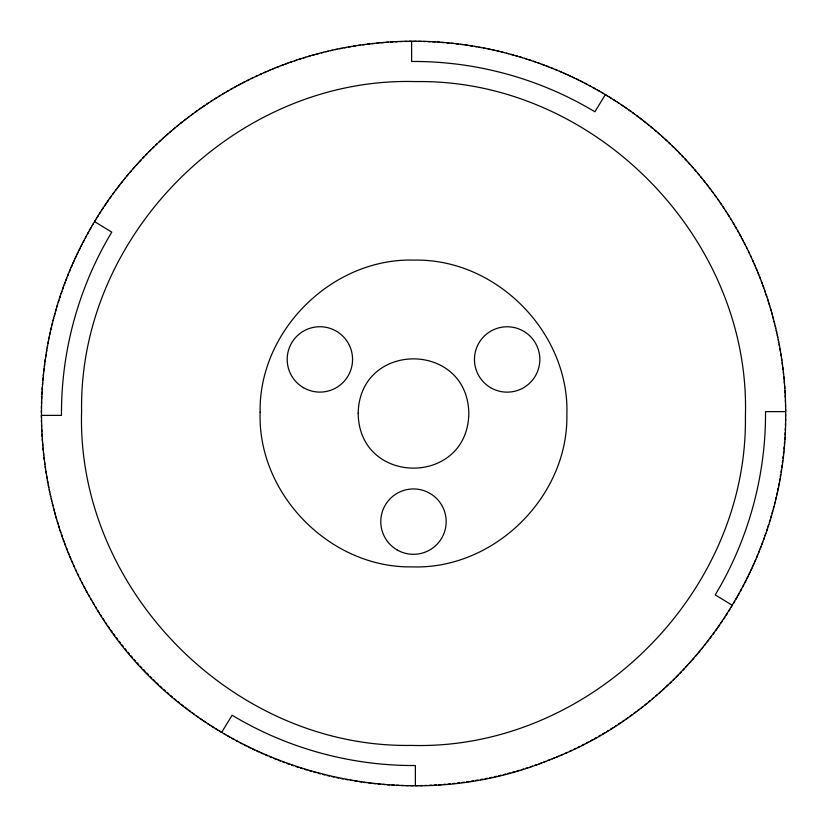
<?xml version="1.0" encoding="UTF-8"?>
<svg xmlns="http://www.w3.org/2000/svg" width="827" height="827" viewBox="0 0 827 827"><rect width="100%" height="100%" fill="white"/><g stroke="black" fill="none" stroke-linecap="round" stroke-linejoin="round"><path stroke-width="1.24" d="M41.35 413.045L41.36 410.709M785.64 416.291C786.518 330.087 756.136 244.017 701.265 177.505C623.641 81.335 495.828 29.172 373.08 43.552C251.697 55.874 139.443 132.537 83.713 241.05C24.045 352.891 27.911 495.146 93.554 603.586C181.526 758.555 385.951 827.641 550.069 759.682C689.532 706.744 787.397 563.115 785.65 413.955M41.391 408.362L41.422 406.026M785.578 420.974L785.609 418.638M41.484 403.69L41.546 401.353M785.454 425.647L785.516 423.31M41.629 399.017L41.732 396.681M785.268 430.319L785.371 427.983M41.846 394.345L41.97 392.008M785.03 434.992L785.154 432.655M42.115 389.672L42.27 387.346M784.73 439.654L784.885 437.328M42.446 385.01L42.632 382.684M784.368 444.316L784.554 441.99M42.828 380.348L43.045 378.022M783.955 448.978L784.172 446.652M43.273 375.696L43.521 373.37M783.479 453.63L783.727 451.304M43.779 371.044L44.058 368.728M782.942 458.272L783.221 455.956M44.348 366.402L44.648 364.087M782.352 462.913L782.652 460.598M44.968 361.771L45.299 359.456M781.701 467.544L782.032 465.229M45.64 357.14L46.002 354.835M780.998 472.165L781.36 469.86M46.384 352.529L46.767 350.224M780.233 476.776L780.616 474.471M47.18 347.919L47.594 345.614M779.406 481.386L779.82 479.081M48.028 343.319L48.483 341.024M778.517 485.976L778.972 483.681M48.938 338.729L49.413 336.444M777.587 490.556L778.062 488.271M49.909 334.16L50.416 331.875M776.584 495.125L777.091 492.84M50.933 329.591L51.47 327.316M775.53 499.684L776.067 497.409M52.018 325.042L52.577 322.778M774.423 504.222L774.982 501.958M53.155 320.504L53.745 318.25M773.255 508.75L773.845 506.496M54.355 315.986L54.975 313.733M772.025 513.267L772.645 511.014M55.605 311.479L56.257 309.236M770.743 517.764L771.395 515.521M56.918 306.993L57.59 304.76M769.41 522.24L770.082 520.007M58.283 302.517L58.986 300.294M768.014 526.706L768.717 524.483M59.709 298.061L60.443 295.849M766.557 531.151L767.291 528.939M61.188 293.626L61.942 291.414M765.058 535.586L765.812 533.374M62.718 289.212L63.503 287.01M763.497 539.99L764.282 537.788M64.31 284.808L65.126 282.617M761.874 544.383L762.69 542.192M65.953 280.436L66.801 278.254M760.199 548.746L761.047 546.564M67.659 276.084L68.527 273.913M758.473 553.087L759.341 550.916M69.406 271.742L70.305 269.581M756.695 557.419L757.594 555.258M71.215 267.431L72.145 265.281M754.855 561.719L755.785 559.569M73.076 263.141L74.027 261.001M752.973 565.999L753.924 563.859M74.999 258.872L75.97 256.752M751.03 570.248L752.001 568.128M76.963 254.633L77.965 252.524M749.035 574.476L750.037 572.367M78.989 250.416L80.023 248.317M746.977 578.683L748.011 576.584M81.067 246.229L82.121 244.141M744.879 582.859L745.933 580.771M83.196 242.063L84.271 239.995M742.729 587.005L743.804 584.937M85.377 237.928L86.484 235.871M740.516 591.129L741.623 589.072M87.6 233.814L88.737 231.777M738.263 595.223L739.4 593.186M89.885 229.741L91.053 227.704M735.947 599.296L737.115 597.259M92.221 225.688L93.41 223.672M733.59 603.328L734.779 601.312M95.818 219.662L94.609 221.657L111.79 232.118C78.658 287.062 61.043 351.217 61.477 415.381L41.36 415.381L41.381 417.718M731.182 607.338L732.391 605.343L715.21 594.882C748.342 539.938 765.957 475.783 765.523 411.619L785.64 411.619L785.619 409.282M97.048 217.666L98.279 215.682M728.721 611.318L729.952 609.334M99.529 213.707L100.791 211.743M726.209 615.257L727.471 613.293M102.062 209.779L103.354 207.825M723.646 619.175L724.938 617.221M104.647 205.882L105.959 203.949M721.041 623.051L722.353 621.118M107.283 202.015L108.616 200.093M718.384 626.907L719.717 624.985M109.96 198.18L111.325 196.278M715.675 630.722L717.04 628.82M112.699 194.386L114.074 192.505M712.926 634.495L714.301 632.614M115.47 190.624L116.876 188.752M710.124 638.248L711.53 636.376M118.292 186.902L119.729 185.052M707.271 641.948L708.708 640.098M121.166 183.201L122.623 181.371M704.377 645.629L705.834 643.799M124.081 179.552L125.559 177.733M701.441 649.267L702.919 647.448M127.048 175.934L128.547 174.135M698.453 652.865L699.952 651.066M130.056 172.347L131.576 170.579M695.424 656.421L696.944 654.653M133.106 168.811L134.646 167.054M692.354 659.946L693.894 658.189M136.207 165.307L137.768 163.57M689.232 663.43L690.793 661.693M139.35 161.844L140.931 160.118M686.069 666.882L687.65 665.156M142.533 158.412L144.136 156.716M682.864 670.283L684.467 668.588M145.759 155.031L147.382 153.357M679.618 673.643L681.241 671.969M149.025 151.682L150.679 150.028M676.321 676.972L677.975 675.318M152.333 148.384L154.008 146.751M672.992 680.249L674.667 678.616M155.683 145.118L157.378 143.505M669.622 683.495L671.317 681.882M159.084 141.903L160.789 140.311M666.211 686.689L667.916 685.097M162.516 138.729L164.242 137.158M662.758 689.842L664.484 688.271M165.989 135.597L167.736 134.046M659.264 692.954L661.011 691.403M169.494 132.506L171.272 130.976M655.728 696.024L657.506 694.494M173.05 129.467L174.838 127.958M652.162 699.042L653.95 697.533M176.637 126.469L178.446 124.98M648.554 702.02L650.363 700.531M180.265 123.512L182.085 122.055M644.915 704.945L646.735 703.488M183.925 120.608L185.765 119.171M641.235 707.829L643.075 706.392M187.626 117.744L189.486 116.328M637.514 710.672L639.374 709.256M191.357 114.922L193.239 113.537M633.761 713.463L635.643 712.078M195.131 112.162L197.022 110.787M629.978 716.213L631.869 714.838M198.935 109.433L200.847 108.099M626.153 718.901L628.065 717.567M202.77 106.766L204.703 105.442M622.297 721.558L624.23 720.234M206.636 104.14L208.59 102.848M618.41 724.152L620.364 722.86M210.544 101.566L212.508 100.294M614.492 726.706L616.456 725.434M214.482 99.044L216.457 97.793M610.543 729.207L612.518 727.956M218.442 96.563L220.437 95.343M606.563 731.657L608.558 730.437M222.442 94.144L224.458 92.944M602.542 734.056L604.558 732.856M226.474 91.766L228.5 90.598M598.5 736.402L600.526 735.234M230.526 89.44L232.573 88.293M594.427 738.707L596.474 737.56M234.62 87.166L236.667 86.049M590.333 740.951L592.38 739.834M238.734 84.943L240.802 83.847M586.198 743.153L588.266 742.057M242.869 82.772L244.957 81.708M582.043 745.292L584.131 744.228M247.046 80.653L249.134 79.619M577.866 747.381L579.954 746.347M251.243 78.586L253.351 77.573M573.649 749.427L575.757 748.414M255.46 76.58L257.579 75.588M569.421 751.412L571.54 750.42M259.709 74.616L261.839 73.655M565.161 753.345L567.291 752.384M263.978 72.714L266.118 71.784M560.882 755.216L563.022 754.286M268.268 70.864L270.429 69.954M556.571 757.046L558.732 756.136M272.59 69.065L274.76 68.186M552.24 758.814L554.41 757.935M276.931 67.318L279.102 66.47M547.898 760.53L550.069 759.682M281.294 65.633L283.475 64.806M543.525 762.194L545.706 761.367M285.666 63.999L287.868 63.203M539.132 763.797L541.334 763.001M290.07 62.418L292.282 61.653M534.718 765.347L536.93 764.582M294.495 60.898L296.707 60.154M530.293 766.846L532.505 766.102M298.929 59.43L301.162 58.717M525.838 768.283L528.071 767.57M303.395 58.014L305.628 57.332M521.372 769.668L523.605 768.986M307.871 56.66L310.115 55.998M516.885 771.002L519.129 770.34M312.358 55.357L314.611 54.727M512.389 772.273L514.642 771.643M316.865 54.117L319.129 53.517M507.871 773.483L510.135 772.883M321.393 52.928L323.657 52.359M503.343 774.641L505.607 774.072M325.931 51.801L328.205 51.264M498.795 775.736L501.069 775.199M330.48 50.726L332.764 50.22M494.236 776.78L496.52 776.274M335.049 49.713L337.333 49.227M489.667 777.773L491.951 777.287M339.628 48.762L341.923 48.297M485.077 778.703L487.372 778.238M344.218 47.863L346.513 47.428M480.487 779.572L482.782 779.137M348.818 47.015L351.124 46.622M475.876 780.378L478.182 779.985M353.429 46.229L355.734 45.867M471.266 781.133L473.571 780.771M358.05 45.506L360.355 45.165M466.645 781.835L468.95 781.494M362.671 44.844L364.986 44.524M462.014 782.476L464.329 782.156M367.312 44.234L369.628 43.945M457.372 783.055L459.688 782.766M371.954 43.676L374.28 43.428M452.72 783.572L455.046 783.324M376.605 43.19L378.931 42.963M448.069 784.037L450.395 783.81M381.257 42.756L383.594 42.559M443.406 784.441L445.743 784.244M385.92 42.373L388.256 42.208M438.744 784.792L441.08 784.627M390.592 42.063L392.918 41.919M434.082 785.081L436.408 784.937M395.254 41.795L397.591 41.691M429.409 785.309L431.746 785.205M399.927 41.598L402.263 41.526M424.737 785.474L427.073 785.402M404.599 41.464L406.946 41.412M420.054 785.588L422.401 785.536M409.282 41.381L411.619 41.36L411.619 61.477C475.783 61.043 539.938 78.658 594.882 111.79L605.343 94.609L607.338 95.818M417.718 785.619L415.381 785.64L415.381 765.523C351.217 765.957 287.062 748.342 232.118 715.21L221.657 732.391L219.662 731.182M413.955 41.35L416.291 41.36M410.709 785.64L413.045 785.65M418.638 41.391L420.974 41.422M406.026 785.578L408.362 785.609M423.31 41.484L425.647 41.546M401.353 785.454L403.69 785.516M427.983 41.629L430.319 41.732M396.681 785.268L399.017 785.371M432.655 41.846L434.992 41.97M392.008 785.03L394.345 785.154M437.328 42.115L439.654 42.27M387.346 784.73L389.672 784.885M441.99 42.446L444.316 42.632M382.684 784.368L385.01 784.554M446.652 42.828L448.978 43.045M378.022 783.955L380.348 784.172M451.304 43.273L453.63 43.521M373.37 783.479L375.696 783.727M455.956 43.779L458.272 44.058M368.728 782.942L371.044 783.221M460.598 44.348L462.913 44.648M364.087 782.352L366.402 782.652M465.229 44.968L467.544 45.299M359.456 781.701L361.771 782.032M469.86 45.64L472.165 46.002M354.835 780.998L357.14 781.36M474.471 46.384L476.776 46.767M350.224 780.233L352.529 780.616M479.081 47.18L481.386 47.594M345.614 779.406L347.919 779.82M483.681 48.028L485.976 48.483M341.024 778.517L343.319 778.972M488.271 48.938L490.556 49.413M336.444 777.587L338.729 778.062M492.84 49.909L495.125 50.416M331.875 776.584L334.16 777.091M497.409 50.933L499.684 51.47M327.316 775.53L329.591 776.067M501.958 52.018L504.222 52.577M322.778 774.423L325.042 774.982M506.496 53.155L508.75 53.745M318.25 773.255L320.504 773.845M511.014 54.355L513.267 54.975M313.733 772.025L315.986 772.645M515.521 55.605L517.764 56.257M309.236 770.743L311.479 771.395M520.007 56.918L522.24 57.59M304.76 769.41L306.993 770.082M524.483 58.283L526.706 58.986M300.294 768.014L302.517 768.717M528.939 59.709L531.151 60.443M295.849 766.557L298.061 767.291M533.374 61.188L535.586 61.942M291.414 765.058L293.626 765.812M537.788 62.718L539.99 63.503M287.01 763.497L289.212 764.282M542.192 64.31L544.383 65.126M282.617 761.874L284.808 762.69M546.564 65.953L548.746 66.801M278.254 760.199L280.436 761.047M550.916 67.659L553.087 68.527M273.913 758.473L276.084 759.341M555.258 69.406L557.419 70.305M269.581 756.695L271.742 757.594M559.569 71.215L561.719 72.145M265.281 754.855L267.431 755.785M563.859 73.076L565.999 74.027M261.001 752.973L263.141 753.924M568.128 74.999L570.248 75.97M256.752 751.03L258.872 752.001M572.367 76.963L574.476 77.965M252.524 749.035L254.633 750.037M576.584 78.989L578.683 80.023M248.317 746.977L250.416 748.011M580.771 81.067L582.859 82.121M244.141 744.879L246.229 745.933M584.937 83.196L587.005 84.271M239.995 742.729L242.063 743.804M589.072 85.377L591.129 86.484M235.871 740.516L237.928 741.623M593.186 87.6L595.223 88.737M231.777 738.263L233.814 739.4M597.259 89.885L599.296 91.053M227.704 735.947L229.741 737.115M601.312 92.221L603.328 93.41M223.672 733.59L225.688 734.779M609.334 97.048L611.318 98.279M215.682 728.721L217.666 729.952M613.293 99.529L615.257 100.791M211.743 726.209L213.707 727.471M617.221 102.062L619.175 103.354M207.825 723.646L209.779 724.938M621.118 104.647L623.051 105.959M203.949 721.041L205.882 722.353M624.985 107.283L626.907 108.616M200.093 718.384L202.015 719.717M628.82 109.96L630.722 111.325M196.278 715.675L198.18 717.04M632.614 112.699L634.495 114.074M192.505 712.926L194.386 714.301M636.376 115.47L638.248 116.876M188.752 710.124L190.624 711.53M640.098 118.292L641.948 119.729M185.052 707.271L186.902 708.708M643.799 121.166L645.629 122.623M181.371 704.377L183.201 705.834M647.448 124.081L649.267 125.559M177.733 701.441L179.552 702.919M651.066 127.048L652.865 128.547M174.135 698.453L175.934 699.952M654.653 130.056L656.421 131.576M170.579 695.424L172.347 696.944M658.189 133.106L659.946 134.646M167.054 692.354L168.811 693.894M661.693 136.207L663.43 137.768M163.57 689.232L165.307 690.793M665.156 139.35L666.882 140.931M160.118 686.069L161.844 687.65M668.588 142.533L670.283 144.136M156.716 682.864L158.412 684.467M671.969 145.759L673.643 147.382M153.357 679.618L155.031 681.241M675.318 149.025L676.972 150.679M150.028 676.321L151.682 677.975M678.616 152.333L680.249 154.008M146.751 672.992L148.384 674.667M681.882 155.683L683.495 157.378M143.505 669.622L145.118 671.317M685.097 159.084L686.689 160.789M140.311 666.211L141.903 667.916M688.271 162.516L689.842 164.242M137.158 662.758L138.729 664.484M691.403 165.989L692.954 167.736M134.046 659.264L135.597 661.011M694.494 169.494L696.024 171.272M130.976 655.728L132.506 657.506M697.533 173.05L699.042 174.838M127.958 652.162L129.467 653.95M700.531 176.637L702.02 178.446M124.98 648.554L126.469 650.363M703.488 180.265L704.945 182.085M122.055 644.915L123.512 646.735M706.392 183.925L707.829 185.765M119.171 641.235L120.608 643.075M709.256 187.626L710.672 189.486M116.328 637.514L117.744 639.374M712.078 191.357L713.463 193.239M113.537 633.761L114.922 635.643M714.838 195.131L716.213 197.022M110.787 629.978L112.162 631.869M717.567 198.935L718.901 200.847M108.099 626.153L109.433 628.065M720.234 202.77L721.558 204.703M105.442 622.297L106.766 624.23M722.86 206.636L724.152 208.59M102.848 618.41L104.14 620.364M725.434 210.544L726.706 212.508M100.294 614.492L101.566 616.456M727.956 214.482L729.207 216.457M97.793 610.543L99.044 612.518M730.437 218.442L731.657 220.437M95.343 606.563L96.563 608.558M732.856 222.442L734.056 224.458M92.944 602.542L94.144 604.558M735.234 226.474L736.402 228.5M90.598 598.5L91.766 600.526M737.56 230.526L738.707 232.573M88.293 594.427L89.44 596.474M739.834 234.62L740.951 236.667M86.049 590.333L87.166 592.38M742.057 238.734L743.153 240.802M83.847 586.198L84.943 588.266M744.228 242.869L745.292 244.957M81.708 582.043L82.772 584.131M746.347 247.046L747.381 249.134M79.619 577.866L80.653 579.954M748.414 251.243L749.427 253.351M77.573 573.649L78.586 575.757M750.42 255.46L751.412 257.579M75.588 569.421L76.58 571.54M752.384 259.709L753.345 261.839M73.655 565.161L74.616 567.291M754.286 263.978L755.216 266.118M71.784 560.882L72.714 563.022M756.136 268.268L757.046 270.429M69.954 556.571L70.864 558.732M757.935 272.59L758.814 274.76M68.186 552.24L69.065 554.41M759.682 276.931L760.53 279.102M66.47 547.898L67.318 550.069M761.367 281.294L762.194 283.475M64.806 543.525L65.633 545.706M763.001 285.666L763.797 287.868M63.203 539.132L63.999 541.334M764.582 290.07L765.347 292.282M61.653 534.718L62.418 536.93M766.102 294.495L766.846 296.707M60.154 530.293L60.898 532.505M767.57 298.929L768.283 301.162M58.717 525.838L59.43 528.071M768.986 303.395L769.668 305.628M57.332 521.372L58.014 523.605M770.34 307.871L771.002 310.115M55.998 516.885L56.66 519.129M771.643 312.358L772.273 314.611M54.727 512.389L55.357 514.642M772.883 316.865L773.483 319.129M53.517 507.871L54.117 510.135M774.072 321.393L774.641 323.657M52.359 503.343L52.928 505.607M775.199 325.931L775.736 328.205M51.264 498.795L51.801 501.069M776.274 330.48L776.78 332.764M50.22 494.236L50.726 496.52M777.287 335.049L777.773 337.333M49.227 489.667L49.713 491.951M778.238 339.628L778.703 341.923M48.297 485.077L48.762 487.372M779.137 344.218L779.572 346.513M47.428 480.487L47.863 482.782M779.985 348.818L780.378 351.124M46.622 475.876L47.015 478.182M780.771 353.429L781.133 355.734M45.867 471.266L46.229 473.571M781.494 358.05L781.835 360.355M45.165 466.645L45.506 468.95M782.156 362.671L782.476 364.986M44.524 462.014L44.844 464.329M782.766 367.312L783.055 369.628M43.945 457.372L44.234 459.688M783.324 371.954L783.572 374.28M43.428 452.72L43.676 455.046M783.81 376.605L784.037 378.931M42.963 448.069L43.19 450.395M784.244 381.257L784.441 383.594M42.559 443.406L42.756 445.743M784.627 385.92L784.792 388.256M42.208 438.744L42.373 441.08M784.937 390.592L785.081 392.918M41.919 434.082L42.063 436.408M785.205 395.254L785.309 397.591M41.691 429.409L41.795 431.746M785.402 399.927L785.474 402.263M41.526 424.737L41.598 427.073M785.536 404.599L785.588 406.946M41.412 420.054L41.464 422.401M358.184 413.231C358.928 486.069 467.358 486.596 468.816 413.769C468.072 340.931 359.642 340.404 358.184 413.231M81.594 411.009C76.198 588.989 232.966 748.135 411.009 745.406C588.989 750.802 748.135 594.034 745.406 415.991C750.802 238.011 594.034 78.865 415.991 81.594C238.011 76.198 78.865 232.966 81.594 411.009M260.123 412.27C257.352 494.205 330.293 568.335 412.27 566.877C494.205 569.648 568.335 496.707 566.877 414.73C569.648 332.795 496.707 258.665 414.73 260.123C332.795 257.352 258.665 330.293 260.123 412.27M303.478 387.698A32.687 32.687 0 0 0 352.56 359.466A32.687 32.687 0 0 0 303.581 331.079A32.687 32.687 0 0 0 303.478 387.698M490.525 387.605A32.687 32.687 0 0 0 539.835 359.786A32.687 32.687 0 0 0 491.093 330.986A32.687 32.687 0 0 0 490.525 387.605M396.97 549.841A32.687 32.687 0 0 0 446.166 521.816A32.687 32.687 0 0 0 397.301 493.223A32.687 32.687 0 0 0 396.97 549.841"/></g></svg>
